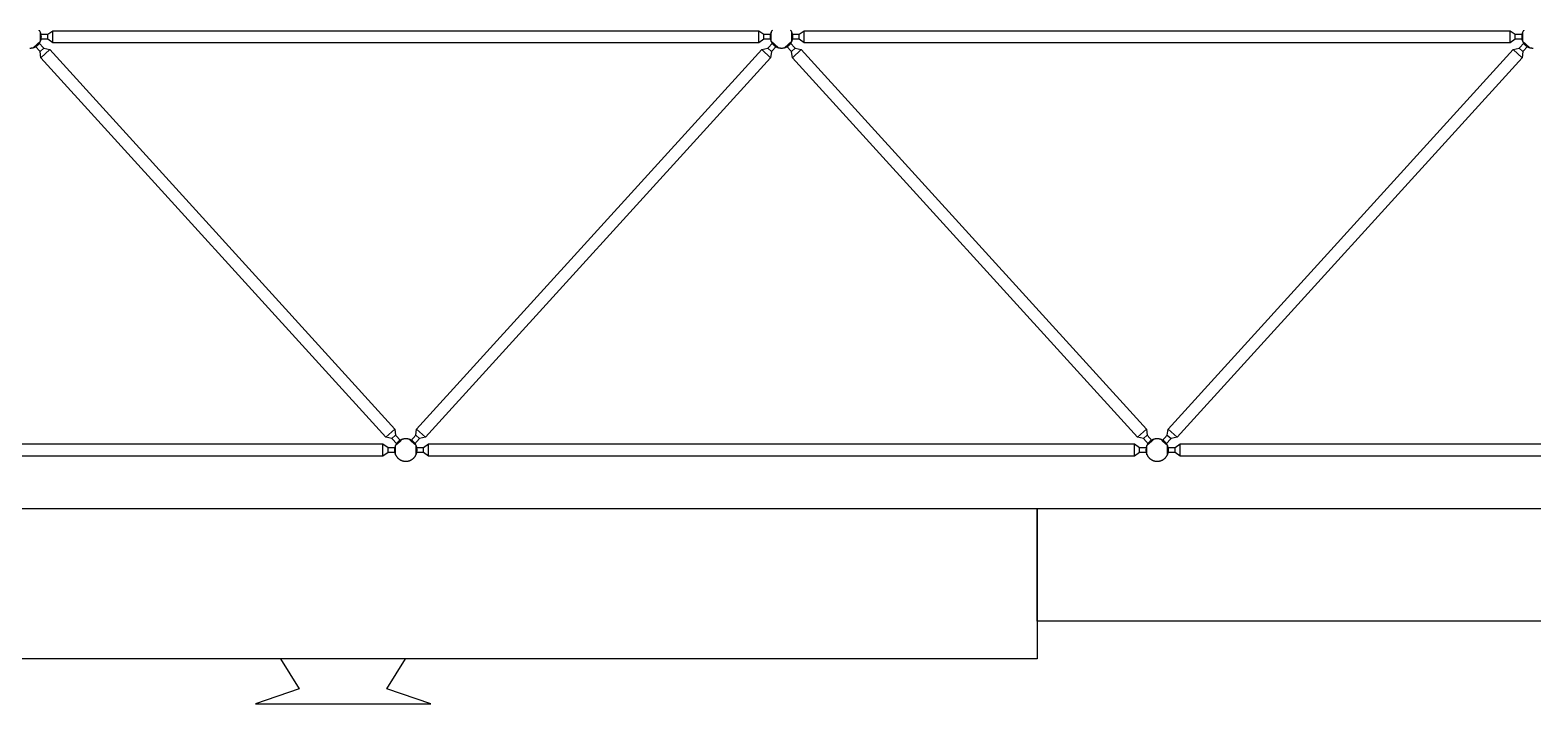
# Model space of a CAD drawing. Header units: centimetres. Extents: x 26200 to 152500, y -600 to 9300.
# Drawn here: x 136515 to 137115, y 1722 to 1991 of the extents above; entities that cross this region are included whole.
import ezdxf

# ---------------------------------------------------------------- set-up
doc = ezdxf.new("R2010")
doc.units = ezdxf.units.CM
doc.layers.add('ROTAS-KESIT-KANAL-UFLEME', color=20, linetype='Continuous')
doc.layers.add('ROTAS-MIMARI-KESIT', color=8, linetype='Continuous')

msp = doc.modelspace()

# ---------------------------------------------------------------- linework, layer by layer
at = {"layer": 'ROTAS-KESIT-KANAL-UFLEME'}
for points in [[(136327.53, 1800), (136916.76, 1800), (136916.76, 1740), (136327.53, 1740)], [(136916.76, 1800), (137422.74, 1800), (137422.74, 1755), (136916.76, 1755)]]:
    msp.add_lwpolyline(points, close=True, dxfattribs=at)
msp.add_lwpolyline([(136614.65, 1740), (136622.15, 1728), (136604.65, 1722), (136674.65, 1722), (136657.15, 1728), (136664.65, 1740)], dxfattribs=at)
at = {"layer": 'ROTAS-MIMARI-KESIT'}
for points in [[(136514.55, 1983.89), (136514.7, 1983.89), (136514.85, 1983.89), (136515, 1983.9), (136515.15, 1983.91), (136515.3, 1983.93), (136515.45, 1983.95), (136515.6, 1983.98), (136515.75, 1984.01), (136515.9, 1984.05), (136516.05, 1984.1), (136516.13, 1984.12), (136516.2, 1984.15), (136516.28, 1984.17), (136516.35, 1984.2), (136516.43, 1984.23), (136516.5, 1984.26), (136516.57, 1984.3), (136516.64, 1984.33), (136516.71, 1984.36), (136516.79, 1984.4), (136516.86, 1984.44), (136516.93, 1984.48), (136516.99, 1984.52), (136517.06, 1984.56), (136517.13, 1984.6), (136517.2, 1984.65), (136517.26, 1984.69), (136517.33, 1984.74), (136517.39, 1984.78), (136517.46, 1984.83), (136517.52, 1984.88), (136517.58, 1984.93), (136517.64, 1984.98), (136517.7, 1985.04), (136517.76, 1985.09), (136517.82, 1985.14), (136517.87, 1985.2), (136517.93, 1985.25), (136518.04, 1985.37), (136518.14, 1985.49), (136518.24, 1985.61), (136518.33, 1985.73), (136518.42, 1985.86), (136518.5, 1985.98), (136518.58, 1986.11), (136518.65, 1986.24), (136518.72, 1986.37), (136518.79, 1986.51), (136518.85, 1986.65), (136518.9, 1986.79), (136518.95, 1986.93), (136519, 1987.07), (136519.04, 1987.22), (136519.08, 1987.37), (136519.11, 1987.53), (136519.14, 1987.68), (136519.15, 1987.76), (136519.16, 1987.84), (136519.17, 1987.92), (136519.18, 1987.99), (136519.19, 1988.07), (136519.19, 1988.15), (136519.19, 1988.23), (136519.2, 1988.31), (136519.2, 1988.39), (136519.2, 1988.47), (136519.19, 1988.55), (136519.19, 1988.63), (136519.19, 1988.71), (136519.18, 1988.79), (136519.17, 1988.87), (136519.16, 1988.95), (136519.15, 1989.03), (136519.14, 1989.11), (136519.13, 1989.19), (136519.11, 1989.26), (136519.09, 1989.34), (136519.08, 1989.42), (136519.06, 1989.5), (136519.04, 1989.57), (136519.02, 1989.65), (136518.99, 1989.73), (136518.97, 1989.8), (136518.94, 1989.88), (136518.89, 1990.02), (136518.83, 1990.17), (136518.77, 1990.31), (136518.7, 1990.45), (136518.63, 1990.58), (136518.55, 1990.71), (136518.47, 1990.84), (136518.38, 1990.97), (136518.3, 1991.09)], [(136516.08, 1984.11), (136518.83, 1986.6)], [(136518.8, 1989.39), (136521.8, 1989.39), (136523.8, 1990.8), (136805.6, 1990.8), (136807.6, 1989.39), (136810.6, 1989.39)], [(136518.8, 1986.53), (136518.8, 1990.24)], [(136810.6, 1987.39), (136807.6, 1987.39), (136805.6, 1985.97), (136523.8, 1985.97), (136521.8, 1987.39), (136518.8, 1987.39)], [(136521.8, 1987.39), (136521.8, 1989.39)], [(136523.8, 1985.97), (136523.8, 1990.8)], [(136805.6, 1985.97), (136805.6, 1990.8)], [(136807.6, 1987.39), (136807.6, 1989.39)], [(136811.1, 1991.09), (136811.01, 1990.97), (136810.93, 1990.84), (136810.85, 1990.71), (136810.77, 1990.58), (136810.7, 1990.45), (136810.63, 1990.31), (136810.56, 1990.17), (136810.51, 1990.02), (136810.45, 1989.88), (136810.43, 1989.8), (136810.4, 1989.73), (136810.38, 1989.65), (136810.36, 1989.57), (136810.34, 1989.5), (136810.32, 1989.42), (136810.3, 1989.34), (136810.28, 1989.26), (136810.27, 1989.19), (136810.26, 1989.11), (136810.24, 1989.03), (136810.23, 1988.95), (136810.22, 1988.87), (136810.22, 1988.79), (136810.21, 1988.71), (136810.2, 1988.63), (136810.2, 1988.55), (136810.2, 1988.47), (136810.2, 1988.39), (136810.2, 1988.31), (136810.2, 1988.23), (136810.2, 1988.15), (136810.21, 1988.07), (136810.21, 1987.99), (136810.22, 1987.92), (136810.23, 1987.84), (136810.24, 1987.76), (136810.25, 1987.68), (136810.28, 1987.53), (136810.31, 1987.37), (136810.35, 1987.22), (136810.39, 1987.07), (136810.44, 1986.93), (136810.49, 1986.79), (136810.55, 1986.65), (136810.61, 1986.51), (136810.67, 1986.37), (136810.74, 1986.24), (136810.81, 1986.11), (136810.89, 1985.98), (136810.98, 1985.86), (136811.07, 1985.73), (136811.16, 1985.61), (136811.26, 1985.49), (136811.36, 1985.37), (136811.47, 1985.25), (136811.52, 1985.2), (136811.58, 1985.14), (136811.64, 1985.09), (136811.69, 1985.04), (136811.75, 1984.98), (136811.81, 1984.93), (136811.88, 1984.88), (136811.94, 1984.83), (136812, 1984.78), (136812.07, 1984.74), (136812.13, 1984.69), (136812.2, 1984.65), (136812.26, 1984.6), (136812.33, 1984.56), (136812.4, 1984.52), (136812.47, 1984.48), (136812.54, 1984.44), (136812.61, 1984.4), (136812.68, 1984.36), (136812.75, 1984.33), (136812.82, 1984.3), (136812.9, 1984.26), (136812.97, 1984.23), (136813.04, 1984.2), (136813.12, 1984.17), (136813.19, 1984.15), (136813.27, 1984.12), (136813.34, 1984.1), (136813.49, 1984.05), (136813.64, 1984.01), (136813.79, 1983.98), (136813.95, 1983.95), (136814.1, 1983.93), (136814.25, 1983.91), (136814.4, 1983.9), (136814.55, 1983.89), (136814.7, 1983.89), (136814.85, 1983.89), (136815, 1983.9), (136815.15, 1983.91), (136815.3, 1983.93), (136815.45, 1983.95), (136815.6, 1983.98), (136815.75, 1984.01), (136815.9, 1984.05), (136816.05, 1984.1), (136816.13, 1984.12), (136816.2, 1984.15), (136816.28, 1984.17), (136816.35, 1984.2), (136816.43, 1984.23), (136816.5, 1984.26), (136816.57, 1984.3), (136816.64, 1984.33), (136816.71, 1984.36), (136816.79, 1984.4), (136816.86, 1984.44), (136816.93, 1984.48), (136816.99, 1984.52), (136817.06, 1984.56), (136817.13, 1984.6), (136817.2, 1984.65), (136817.26, 1984.69), (136817.33, 1984.74), (136817.39, 1984.78), (136817.46, 1984.83), (136817.52, 1984.88), (136817.58, 1984.93), (136817.64, 1984.98), (136817.7, 1985.04), (136817.76, 1985.09), (136817.82, 1985.14), (136817.87, 1985.2), (136817.93, 1985.25), (136818.04, 1985.37), (136818.14, 1985.49), (136818.24, 1985.61), (136818.33, 1985.73), (136818.42, 1985.86), (136818.5, 1985.98), (136818.58, 1986.11), (136818.65, 1986.24), (136818.72, 1986.37), (136818.79, 1986.51), (136818.85, 1986.65), (136818.9, 1986.79), (136818.95, 1986.93), (136819, 1987.07), (136819.04, 1987.22), (136819.08, 1987.37), (136819.11, 1987.53), (136819.14, 1987.68), (136819.15, 1987.76), (136819.16, 1987.84), (136819.17, 1987.92), (136819.18, 1987.99), (136819.19, 1988.07), (136819.19, 1988.15), (136819.19, 1988.23), (136819.2, 1988.31), (136819.2, 1988.39), (136819.2, 1988.47), (136819.19, 1988.55), (136819.19, 1988.63), (136819.19, 1988.71), (136819.18, 1988.79), (136819.17, 1988.87), (136819.16, 1988.95), (136819.15, 1989.03), (136819.14, 1989.11), (136819.13, 1989.19), (136819.11, 1989.26), (136819.09, 1989.34), (136819.08, 1989.42), (136819.06, 1989.5), (136819.04, 1989.57), (136819.02, 1989.65), (136818.99, 1989.73), (136818.97, 1989.8), (136818.94, 1989.88), (136818.89, 1990.02), (136818.83, 1990.17), (136818.77, 1990.31), (136818.7, 1990.45), (136818.63, 1990.58), (136818.55, 1990.71), (136818.47, 1990.84), (136818.38, 1990.97), (136818.3, 1991.09)], [(136810.57, 1986.6), (136813.31, 1984.11)], [(136810.6, 1986.53), (136810.6, 1990.24)], [(136816.08, 1984.11), (136818.83, 1986.6)], [(136818.8, 1989.39), (136821.8, 1989.39), (136823.8, 1990.8), (137105.6, 1990.8), (137107.6, 1989.39), (137110.6, 1989.39)], [(136818.8, 1986.53), (136818.8, 1990.24)], [(137110.6, 1987.39), (137107.6, 1987.39), (137105.6, 1985.97), (136823.8, 1985.97), (136821.8, 1987.39), (136818.8, 1987.39)], [(136821.8, 1987.39), (136821.8, 1989.39)], [(136823.8, 1985.97), (136823.8, 1990.8)], [(137105.6, 1985.97), (137105.6, 1990.8)], [(137107.6, 1987.39), (137107.6, 1989.39)], [(137111.1, 1991.09), (137111.01, 1990.97), (137110.93, 1990.84), (137110.85, 1990.71), (137110.77, 1990.58), (137110.7, 1990.45), (137110.63, 1990.31), (137110.56, 1990.17), (137110.51, 1990.02), (137110.45, 1989.88), (137110.43, 1989.8), (137110.4, 1989.73), (137110.38, 1989.65), (137110.36, 1989.57), (137110.34, 1989.5), (137110.32, 1989.42), (137110.3, 1989.34), (137110.28, 1989.26), (137110.27, 1989.19), (137110.26, 1989.11), (137110.24, 1989.03), (137110.23, 1988.95), (137110.22, 1988.87), (137110.22, 1988.79), (137110.21, 1988.71), (137110.2, 1988.63), (137110.2, 1988.55), (137110.2, 1988.47), (137110.2, 1988.39), (137110.2, 1988.31), (137110.2, 1988.23), (137110.2, 1988.15), (137110.21, 1988.07), (137110.21, 1987.99), (137110.22, 1987.92), (137110.23, 1987.84), (137110.24, 1987.76), (137110.25, 1987.68), (137110.28, 1987.53), (137110.31, 1987.37), (137110.35, 1987.22), (137110.39, 1987.07), (137110.44, 1986.93), (137110.49, 1986.79), (137110.55, 1986.65), (137110.61, 1986.51), (137110.67, 1986.37), (137110.74, 1986.24), (137110.81, 1986.11), (137110.89, 1985.98), (137110.98, 1985.86), (137111.07, 1985.73), (137111.16, 1985.61), (137111.26, 1985.49), (137111.36, 1985.37), (137111.47, 1985.25), (137111.52, 1985.2), (137111.58, 1985.14), (137111.64, 1985.09), (137111.69, 1985.04), (137111.75, 1984.98), (137111.81, 1984.93), (137111.88, 1984.88), (137111.94, 1984.83), (137112, 1984.78), (137112.07, 1984.74), (137112.13, 1984.69), (137112.2, 1984.65), (137112.26, 1984.6), (137112.33, 1984.56), (137112.4, 1984.52), (137112.47, 1984.48), (137112.54, 1984.44), (137112.61, 1984.4), (137112.68, 1984.36), (137112.75, 1984.33), (137112.82, 1984.3), (137112.9, 1984.26), (137112.97, 1984.23), (137113.04, 1984.2), (137113.12, 1984.17), (137113.19, 1984.15), (137113.27, 1984.12), (137113.34, 1984.1), (137113.49, 1984.05), (137113.64, 1984.01), (137113.79, 1983.98), (137113.95, 1983.95), (137114.1, 1983.93), (137114.25, 1983.91), (137114.4, 1983.9), (137114.55, 1983.89), (137114.7, 1983.89), (137114.85, 1983.89)], [(137110.57, 1986.6), (137113.31, 1984.11)], [(137110.6, 1986.53), (137110.6, 1990.24)], [(136518.73, 1982.46), (136520.21, 1983.81)], [(136519.03, 1980.03), (136522.61, 1983.28)], [(136806.79, 1983.28), (136810.36, 1980.03)], [(136809.18, 1983.81), (136810.66, 1982.46)], [(136818.73, 1982.46), (136820.21, 1983.81)], [(136819.03, 1980.03), (136822.61, 1983.28)], [(137106.79, 1983.28), (137110.36, 1980.03)], [(137109.18, 1983.81), (137110.66, 1982.46)], [(136656.79, 1828.5), (136660.36, 1831.74)], [(136669.03, 1831.74), (136672.61, 1828.5)], [(136956.79, 1828.5), (136960.36, 1831.74)], [(136969.03, 1831.74), (136972.61, 1828.5)], [(136368.8, 1824.39), (136371.8, 1824.39), (136373.8, 1825.8), (136655.6, 1825.8), (136657.6, 1824.39), (136660.6, 1824.39)], [(136655.6, 1820.97), (136655.6, 1825.8)], [(136657.6, 1822.39), (136657.6, 1824.39)], [(136659.18, 1827.97), (136660.66, 1829.31)], [(136660.57, 1825.17), (136663.31, 1827.67)], [(136660.6, 1821.53), (136660.6, 1825.24)], [(136666.08, 1827.67), (136668.83, 1825.17)], [(136668.73, 1829.31), (136670.21, 1827.97)], [(136668.8, 1824.39), (136671.8, 1824.39), (136673.8, 1825.8), (136955.6, 1825.8), (136957.6, 1824.39), (136960.6, 1824.39)], [(136668.8, 1821.53), (136668.8, 1825.24)], [(136671.8, 1822.39), (136671.8, 1824.39)], [(136673.8, 1820.97), (136673.8, 1825.8)], [(136955.6, 1820.97), (136955.6, 1825.8)], [(136957.6, 1822.39), (136957.6, 1824.39)], [(136959.18, 1827.97), (136960.66, 1829.31)], [(136960.57, 1825.17), (136963.31, 1827.67)], [(136960.6, 1821.53), (136960.6, 1825.24)], [(136966.08, 1827.67), (136968.83, 1825.17)], [(136968.73, 1829.31), (136970.21, 1827.97)], [(136968.8, 1824.39), (136971.8, 1824.39), (136973.8, 1825.8), (137255.6, 1825.8), (137257.6, 1824.39), (137260.6, 1824.39)], [(136968.8, 1821.53), (136968.8, 1825.24)], [(136971.8, 1822.39), (136971.8, 1824.39)], [(136973.8, 1820.97), (136973.8, 1825.8)], [(136660.6, 1822.39), (136657.6, 1822.39), (136655.6, 1820.97), (136373.8, 1820.97), (136371.8, 1822.39), (136368.8, 1822.39)], [(136960.6, 1822.39), (136957.6, 1822.39), (136955.6, 1820.97), (136673.8, 1820.97), (136671.8, 1822.39), (136668.8, 1822.39)], [(137260.6, 1822.39), (137257.6, 1822.39), (137255.6, 1820.97), (136973.8, 1820.97), (136971.8, 1822.39), (136968.8, 1822.39)]]:
    msp.add_lwpolyline(points, dxfattribs=at)
for points in [[(136661.2, 1825.75), (136659.18, 1827.97), (136656.79, 1828.5), (136519.03, 1980.03), (136518.73, 1982.46), (136516.72, 1984.68), (136518.2, 1986.03), (136520.21, 1983.81), (136522.61, 1983.28), (136660.36, 1831.74), (136660.66, 1829.31), (136662.68, 1827.09)], [(136666.72, 1827.09), (136668.73, 1829.31), (136669.03, 1831.74), (136806.79, 1983.28), (136809.18, 1983.81), (136811.2, 1986.03), (136812.68, 1984.68), (136810.66, 1982.46), (136810.36, 1980.03), (136672.61, 1828.5), (136670.21, 1827.97), (136668.2, 1825.75)], [(136961.2, 1825.75), (136959.18, 1827.97), (136956.79, 1828.5), (136819.03, 1980.03), (136818.73, 1982.46), (136816.72, 1984.68), (136818.2, 1986.03), (136820.21, 1983.81), (136822.61, 1983.28), (136960.36, 1831.74), (136960.66, 1829.31), (136962.68, 1827.09)], [(136966.72, 1827.09), (136968.73, 1829.31), (136969.03, 1831.74), (137106.79, 1983.28), (137109.18, 1983.81), (137111.2, 1986.03), (137112.68, 1984.68), (137110.66, 1982.46), (137110.36, 1980.03), (136972.61, 1828.5), (136970.21, 1827.97), (136968.2, 1825.75)], [(136669.2, 1823.39), (136669.2, 1823.49), (136669.19, 1823.59), (136669.19, 1823.69), (136669.18, 1823.79), (136669.17, 1823.89), (136669.16, 1824), (136669.14, 1824.1), (136669.12, 1824.21), (136669.1, 1824.31), (136669.08, 1824.41), (136669.05, 1824.52), (136669.02, 1824.62), (136668.99, 1824.73), (136668.96, 1824.83), (136668.92, 1824.94), (136668.88, 1825.04), (136668.84, 1825.15), (136668.79, 1825.25), (136668.75, 1825.35), (136668.69, 1825.45), (136668.64, 1825.55), (136668.58, 1825.65), (136668.53, 1825.75), (136668.46, 1825.85), (136668.4, 1825.94), (136668.33, 1826.04), (136668.26, 1826.13), (136668.19, 1826.22), (136668.12, 1826.31), (136668.04, 1826.4), (136667.96, 1826.49), (136667.88, 1826.57), (136667.8, 1826.65), (136667.71, 1826.73), (136667.62, 1826.81), (136667.53, 1826.88), (136667.44, 1826.95), (136667.35, 1827.02), (136667.26, 1827.09), (136667.16, 1827.15), (136667.06, 1827.21), (136666.96, 1827.27), (136666.86, 1827.33), (136666.76, 1827.38), (136666.66, 1827.43), (136666.56, 1827.48), (136666.46, 1827.53), (136666.35, 1827.57), (136666.25, 1827.61), (136666.15, 1827.65), (136666.04, 1827.68), (136665.94, 1827.71), (136665.83, 1827.74), (136665.73, 1827.77), (136665.62, 1827.79), (136665.52, 1827.81), (136665.41, 1827.83), (136665.31, 1827.84), (136665.2, 1827.86), (136665.1, 1827.87), (136665, 1827.88), (136664.9, 1827.88), (136664.8, 1827.89), (136664.7, 1827.89), (136664.6, 1827.89), (136664.5, 1827.88), (136664.4, 1827.88), (136664.29, 1827.87), (136664.19, 1827.86), (136664.09, 1827.84), (136663.98, 1827.83), (136663.88, 1827.81), (136663.77, 1827.79), (136663.67, 1827.77), (136663.56, 1827.74), (136663.46, 1827.71), (136663.35, 1827.68), (136663.25, 1827.65), (136663.15, 1827.61), (136663.04, 1827.57), (136662.94, 1827.53), (136662.83, 1827.48), (136662.73, 1827.43), (136662.63, 1827.38), (136662.53, 1827.33), (136662.43, 1827.27), (136662.33, 1827.21), (136662.24, 1827.15), (136662.14, 1827.09), (136662.04, 1827.02), (136661.95, 1826.95), (136661.86, 1826.88), (136661.77, 1826.81), (136661.68, 1826.73), (136661.6, 1826.65), (136661.52, 1826.57), (136661.43, 1826.49), (136661.36, 1826.4), (136661.28, 1826.31), (136661.2, 1826.22), (136661.13, 1826.13), (136661.06, 1826.04), (136661, 1825.94), (136660.93, 1825.85), (136660.87, 1825.75), (136660.81, 1825.65), (136660.75, 1825.55), (136660.7, 1825.45), (136660.65, 1825.35), (136660.6, 1825.25), (136660.56, 1825.15), (136660.51, 1825.04), (136660.47, 1824.94), (136660.44, 1824.83), (136660.4, 1824.73), (136660.37, 1824.62), (136660.34, 1824.52), (136660.32, 1824.41), (136660.29, 1824.31), (136660.27, 1824.21), (136660.25, 1824.1), (136660.24, 1824), (136660.23, 1823.89), (136660.22, 1823.79), (136660.21, 1823.69), (136660.2, 1823.59), (136660.2, 1823.49), (136660.2, 1823.39), (136660.2, 1823.29), (136660.2, 1823.19), (136660.21, 1823.08), (136660.22, 1822.98), (136660.23, 1822.88), (136660.24, 1822.78), (136660.25, 1822.67), (136660.27, 1822.57), (136660.29, 1822.46), (136660.32, 1822.36), (136660.34, 1822.25), (136660.37, 1822.15), (136660.4, 1822.04), (136660.44, 1821.94), (136660.47, 1821.83), (136660.51, 1821.73), (136660.56, 1821.63), (136660.6, 1821.52), (136660.65, 1821.42), (136660.7, 1821.32), (136660.75, 1821.22), (136660.81, 1821.12), (136660.87, 1821.02), (136660.93, 1820.92), (136661, 1820.83), (136661.06, 1820.73), (136661.13, 1820.64), (136661.2, 1820.55), (136661.28, 1820.46), (136661.36, 1820.37), (136661.43, 1820.29), (136661.52, 1820.2), (136661.6, 1820.12), (136661.68, 1820.04), (136661.77, 1819.97), (136661.86, 1819.89), (136661.95, 1819.82), (136662.04, 1819.75), (136662.14, 1819.68), (136662.24, 1819.62), (136662.33, 1819.56), (136662.43, 1819.5), (136662.53, 1819.44), (136662.63, 1819.39), (136662.73, 1819.34), (136662.83, 1819.29), (136662.94, 1819.25), (136663.04, 1819.2), (136663.15, 1819.16), (136663.25, 1819.13), (136663.35, 1819.09), (136663.46, 1819.06), (136663.56, 1819.03), (136663.67, 1819.01), (136663.77, 1818.98), (136663.88, 1818.96), (136663.98, 1818.94), (136664.09, 1818.93), (136664.19, 1818.92), (136664.29, 1818.9), (136664.4, 1818.9), (136664.5, 1818.89), (136664.6, 1818.89), (136664.7, 1818.89), (136664.8, 1818.89), (136664.9, 1818.89), (136665, 1818.9), (136665.1, 1818.9), (136665.2, 1818.92), (136665.31, 1818.93), (136665.41, 1818.94), (136665.52, 1818.96), (136665.62, 1818.98), (136665.73, 1819.01), (136665.83, 1819.03), (136665.94, 1819.06), (136666.04, 1819.09), (136666.15, 1819.13), (136666.25, 1819.16), (136666.35, 1819.2), (136666.46, 1819.25), (136666.56, 1819.29), (136666.66, 1819.34), (136666.76, 1819.39), (136666.86, 1819.44), (136666.96, 1819.5), (136667.06, 1819.56), (136667.16, 1819.62), (136667.26, 1819.68), (136667.35, 1819.75), (136667.44, 1819.82), (136667.53, 1819.89), (136667.62, 1819.97), (136667.71, 1820.04), (136667.8, 1820.12), (136667.88, 1820.2), (136667.96, 1820.29), (136668.04, 1820.37), (136668.12, 1820.46), (136668.19, 1820.55), (136668.26, 1820.64), (136668.33, 1820.73), (136668.4, 1820.83), (136668.46, 1820.92), (136668.53, 1821.02), (136668.58, 1821.12), (136668.64, 1821.22), (136668.69, 1821.32), (136668.75, 1821.42), (136668.79, 1821.52), (136668.84, 1821.63), (136668.88, 1821.73), (136668.92, 1821.83), (136668.96, 1821.94), (136668.99, 1822.04), (136669.02, 1822.15), (136669.05, 1822.25), (136669.08, 1822.36), (136669.1, 1822.46), (136669.12, 1822.57), (136669.14, 1822.67), (136669.16, 1822.78), (136669.17, 1822.88), (136669.18, 1822.98), (136669.19, 1823.08), (136669.19, 1823.19), (136669.2, 1823.29)], [(136969.2, 1823.39), (136969.2, 1823.49), (136969.19, 1823.59), (136969.19, 1823.69), (136969.18, 1823.79), (136969.17, 1823.89), (136969.16, 1824), (136969.14, 1824.1), (136969.12, 1824.21), (136969.1, 1824.31), (136969.08, 1824.41), (136969.05, 1824.52), (136969.02, 1824.62), (136968.99, 1824.73), (136968.96, 1824.83), (136968.92, 1824.94), (136968.88, 1825.04), (136968.84, 1825.15), (136968.79, 1825.25), (136968.75, 1825.35), (136968.69, 1825.45), (136968.64, 1825.55), (136968.58, 1825.65), (136968.53, 1825.75), (136968.46, 1825.85), (136968.4, 1825.94), (136968.33, 1826.04), (136968.26, 1826.13), (136968.19, 1826.22), (136968.12, 1826.31), (136968.04, 1826.4), (136967.96, 1826.49), (136967.88, 1826.57), (136967.8, 1826.65), (136967.71, 1826.73), (136967.62, 1826.81), (136967.53, 1826.88), (136967.44, 1826.95), (136967.35, 1827.02), (136967.26, 1827.09), (136967.16, 1827.15), (136967.06, 1827.21), (136966.96, 1827.27), (136966.86, 1827.33), (136966.76, 1827.38), (136966.66, 1827.43), (136966.56, 1827.48), (136966.46, 1827.53), (136966.35, 1827.57), (136966.25, 1827.61), (136966.15, 1827.65), (136966.04, 1827.68), (136965.94, 1827.71), (136965.83, 1827.74), (136965.73, 1827.77), (136965.62, 1827.79), (136965.52, 1827.81), (136965.41, 1827.83), (136965.31, 1827.84), (136965.2, 1827.86), (136965.1, 1827.87), (136965, 1827.88), (136964.9, 1827.88), (136964.8, 1827.89), (136964.7, 1827.89), (136964.6, 1827.89), (136964.5, 1827.88), (136964.4, 1827.88), (136964.29, 1827.87), (136964.19, 1827.86), (136964.09, 1827.84), (136963.98, 1827.83), (136963.88, 1827.81), (136963.77, 1827.79), (136963.67, 1827.77), (136963.56, 1827.74), (136963.46, 1827.71), (136963.35, 1827.68), (136963.25, 1827.65), (136963.15, 1827.61), (136963.04, 1827.57), (136962.94, 1827.53), (136962.83, 1827.48), (136962.73, 1827.43), (136962.63, 1827.38), (136962.53, 1827.33), (136962.43, 1827.27), (136962.33, 1827.21), (136962.24, 1827.15), (136962.14, 1827.09), (136962.04, 1827.02), (136961.95, 1826.95), (136961.86, 1826.88), (136961.77, 1826.81), (136961.68, 1826.73), (136961.6, 1826.65), (136961.52, 1826.57), (136961.43, 1826.49), (136961.36, 1826.4), (136961.28, 1826.31), (136961.2, 1826.22), (136961.13, 1826.13), (136961.06, 1826.04), (136961, 1825.94), (136960.93, 1825.85), (136960.87, 1825.75), (136960.81, 1825.65), (136960.75, 1825.55), (136960.7, 1825.45), (136960.65, 1825.35), (136960.6, 1825.25), (136960.56, 1825.15), (136960.51, 1825.04), (136960.47, 1824.94), (136960.44, 1824.83), (136960.4, 1824.73), (136960.37, 1824.62), (136960.34, 1824.52), (136960.32, 1824.41), (136960.29, 1824.31), (136960.27, 1824.21), (136960.25, 1824.1), (136960.24, 1824), (136960.23, 1823.89), (136960.22, 1823.79), (136960.21, 1823.69), (136960.2, 1823.59), (136960.2, 1823.49), (136960.2, 1823.39), (136960.2, 1823.29), (136960.2, 1823.19), (136960.21, 1823.08), (136960.22, 1822.98), (136960.23, 1822.88), (136960.24, 1822.78), (136960.25, 1822.67), (136960.27, 1822.57), (136960.29, 1822.46), (136960.32, 1822.36), (136960.34, 1822.25), (136960.37, 1822.15), (136960.4, 1822.04), (136960.44, 1821.94), (136960.47, 1821.83), (136960.51, 1821.73), (136960.56, 1821.63), (136960.6, 1821.52), (136960.65, 1821.42), (136960.7, 1821.32), (136960.75, 1821.22), (136960.81, 1821.12), (136960.87, 1821.02), (136960.93, 1820.92), (136961, 1820.83), (136961.06, 1820.73), (136961.13, 1820.64), (136961.2, 1820.55), (136961.28, 1820.46), (136961.36, 1820.37), (136961.43, 1820.29), (136961.52, 1820.2), (136961.6, 1820.12), (136961.68, 1820.04), (136961.77, 1819.97), (136961.86, 1819.89), (136961.95, 1819.82), (136962.04, 1819.75), (136962.14, 1819.68), (136962.24, 1819.62), (136962.33, 1819.56), (136962.43, 1819.5), (136962.53, 1819.44), (136962.63, 1819.39), (136962.73, 1819.34), (136962.83, 1819.29), (136962.94, 1819.25), (136963.04, 1819.2), (136963.15, 1819.16), (136963.25, 1819.13), (136963.35, 1819.09), (136963.46, 1819.06), (136963.56, 1819.03), (136963.67, 1819.01), (136963.77, 1818.98), (136963.88, 1818.96), (136963.98, 1818.94), (136964.09, 1818.93), (136964.19, 1818.92), (136964.29, 1818.9), (136964.4, 1818.9), (136964.5, 1818.89), (136964.6, 1818.89), (136964.7, 1818.89), (136964.8, 1818.89), (136964.9, 1818.89), (136965, 1818.9), (136965.1, 1818.9), (136965.2, 1818.92), (136965.31, 1818.93), (136965.41, 1818.94), (136965.52, 1818.96), (136965.62, 1818.98), (136965.73, 1819.01), (136965.83, 1819.03), (136965.94, 1819.06), (136966.04, 1819.09), (136966.15, 1819.13), (136966.25, 1819.16), (136966.35, 1819.2), (136966.46, 1819.25), (136966.56, 1819.29), (136966.66, 1819.34), (136966.76, 1819.39), (136966.86, 1819.44), (136966.96, 1819.5), (136967.06, 1819.56), (136967.16, 1819.62), (136967.26, 1819.68), (136967.35, 1819.75), (136967.44, 1819.82), (136967.53, 1819.89), (136967.62, 1819.97), (136967.71, 1820.04), (136967.8, 1820.12), (136967.88, 1820.2), (136967.96, 1820.29), (136968.04, 1820.37), (136968.12, 1820.46), (136968.19, 1820.55), (136968.26, 1820.64), (136968.33, 1820.73), (136968.4, 1820.83), (136968.46, 1820.92), (136968.53, 1821.02), (136968.58, 1821.12), (136968.64, 1821.22), (136968.69, 1821.32), (136968.75, 1821.42), (136968.79, 1821.52), (136968.84, 1821.63), (136968.88, 1821.73), (136968.92, 1821.83), (136968.96, 1821.94), (136968.99, 1822.04), (136969.02, 1822.15), (136969.05, 1822.25), (136969.08, 1822.36), (136969.1, 1822.46), (136969.12, 1822.57), (136969.14, 1822.67), (136969.16, 1822.78), (136969.17, 1822.88), (136969.18, 1822.98), (136969.19, 1823.08), (136969.19, 1823.19), (136969.2, 1823.29)]]:
    msp.add_lwpolyline(points, close=True, dxfattribs=at)

doc.saveas('drawing.dxf')
